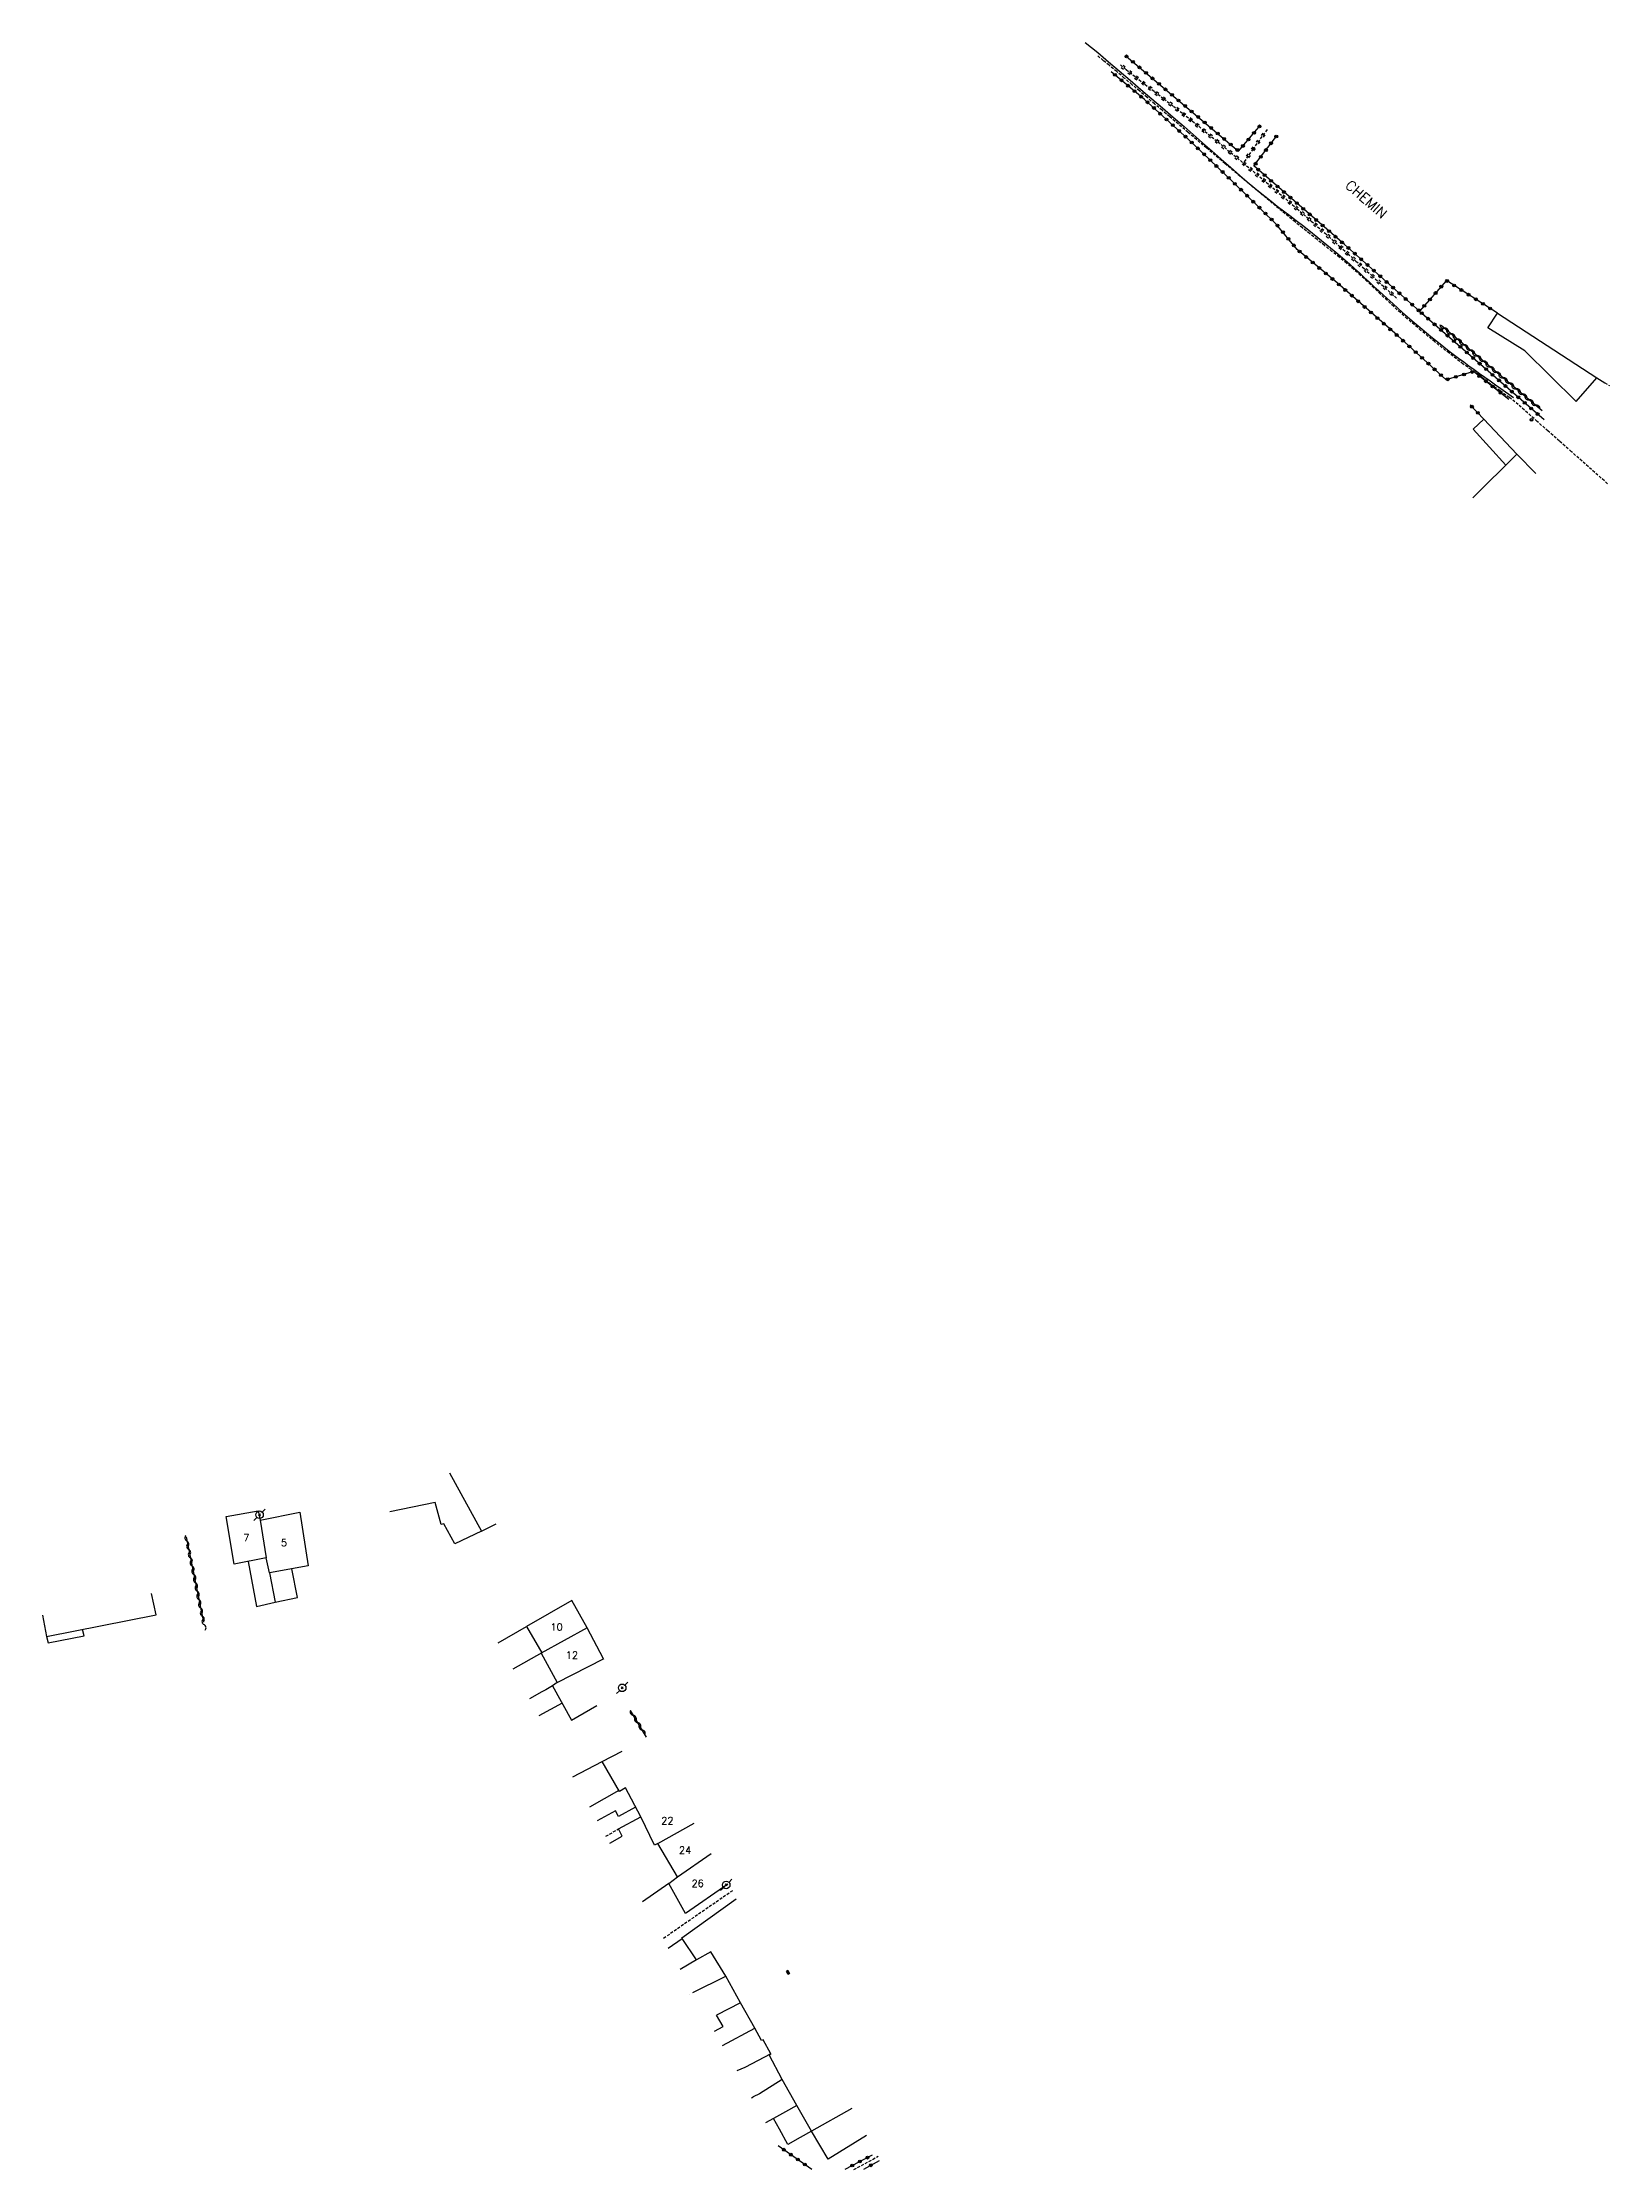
# Model space of a CAD drawing. Header units: millimetres. Extents: x 75126 to 76000, y 157000 to 157993.
# Drawn here: x 75141.1 to 75416.5, y 157000 to 157373.9 of the extents above; entities that cross this region are included whole.
import ezdxf
from ezdxf.enums import TextEntityAlignment as Align

# ---------------------------------------------------------------- set-up
doc = ezdxf.new("R2010")
doc.units = ezdxf.units.MM
doc.linetypes.add('DASHED', pattern=[0.75, 0.5, -0.25])
doc.layers.get('0').update_dxf_attribs({"linetype": 'CONTINUOUS'})
for name, color, linetype in [('W0014', 7, 'CONTINUOUS'), ('W0070', 7, 'DASHED'), ('W0101', 7, 'CONTINUOUS'), ('W0104', 1, 'CONTINUOUS'), ('W0112', 1, 'DASHED'), ('W0220', 5, 'DASHED'), ('W0310', 3, 'CONTINUOUS'), ('W0323', 7, 'CONTINUOUS'), ('W0401', 7, 'CONTINUOUS'), ('W0473', 7, 'CONTINUOUS'), ('W0989', 7, 'CONTINUOUS'), ('W0991', 7, 'CONTINUOUS'), ('W1102', 7, 'CONTINUOUS')]:
    doc.layers.add(name, color=color, linetype=linetype)
doc.styles.get("Standard").update_dxf_attribs({"font": 'romans.shx', "width": 0.85})

# ---------------------------------------------------------------- blocks, each defined once
blk = doc.blocks.new('T473')
for p, q in [((-0.166667, 0.166667), (0.166667, -0.166667)), ((-0.166667, -0.166667), (0.166667, 0.166667)), ((0.500001, 0.500001), (1.000002, 1.000002)), ((-1.000002, -1.000002), (-0.500001, -0.500001))]:
    blk.add_line(p, q)
blk.add_ellipse((0, 0), major_axis=(0.471405, 0.471405), ratio=1, start_param=5.4977871438, end_param=11.780972451)
blk = doc.blocks.new('t310o')
at = {"color": 0, "linetype": 'Continuous'}
for centre, start, end in [((-0.5, 0.38), 216.8699, 323.1304), ((0.5, -0.37), 36.8699, 143.1303)]:
    blk.add_arc(centre, 0.625, start, end, dxfattribs=at)
blk = doc.blocks.new('t323o')
at = {"color": 0, "linetype": 'Continuous'}
for radius in [0.25, 0.15]:
    blk.add_circle((0, 0), radius, dxfattribs=at)
blk = doc.blocks.new('t220o')
at = {"color": 0, "linetype": 'Continuous'}
for p, q in [((-0.25, 0.25), (0.25, 0.25)), ((-0.25, -0.25), (0.25, -0.25))]:
    blk.add_line(p, q, dxfattribs=at)
blk = doc.blocks.new('T401')
for p, q in [((-0.3, 0.3), (0, 0.3)), ((-0.3, -0.25), (-0.3, 0.3)), ((-0.3, 0.15), (0, 0.15)), ((-0.3, 0), (0, 0)), ((0, 0.3), (0, -0.25)), ((-0.3, -0.15), (0, -0.15)), ((-0.3, -0.25), (-0.3, -0.3)), ((-0.3, -0.3), (0, -0.3)), ((0, -0.3), (0, -0.25))]:
    blk.add_line(p, q)

msp = doc.modelspace()

# ---------------------------------------------------------------- linework, layer by layer
at = {"layer": 'W0014'}
msp.add_lwpolyline([(75324.34, 157373.91), (75324.34, 157373.91), (75326.56, 157372.18), (75328.45, 157370.54), (75330.34, 157368.91), (75332.23, 157367.29), (75334.13, 157365.66), (75336.03, 157364.03), (75337.92, 157362.4), (75339.81, 157360.77), (75341.71, 157359.14), (75343.34, 157357.72), (75344.97, 157356.28), (75346.6, 157354.85), (75348.23, 157353.41), (75349.86, 157351.98), (75351.5, 157350.55), (75353.15, 157349.15), (75354.82, 157347.76), (75355.91, 157346.88), (75357, 157346.02), (75358.11, 157345.17), (75359.21, 157344.32), (75360.32, 157343.48), (75361.43, 157342.64), (75362.53, 157341.79), (75363.62, 157340.92), (75365.23, 157339.64), (75366.82, 157338.35), (75368.4, 157337.05), (75369.96, 157335.72), (75370.83, 157334.95), (75371.69, 157334.18), (75372.54, 157333.4), (75373.38, 157332.61), (75374.23, 157331.82), (75375.07, 157331.03), (75375.92, 157330.25), (75376.78, 157329.48), (75378.45, 157327.97), (75380.13, 157326.46), (75381.82, 157324.97), (75383.54, 157323.51), (75385.11, 157322.21), (75386.71, 157320.93), (75388.31, 157319.67), (75389.94, 157318.43), (75390.86, 157317.75), (75391.79, 157317.07), (75392.72, 157316.4), (75393.66, 157315.74), (75394.59, 157315.07), (75395.53, 157314.41), (75396.46, 157313.74), (75397.39, 157313.06), (75399.61, 157311.51)], dxfattribs=at)
at = {"layer": 'W0070'}
for points in [[(75416.15, 157296.35), (75409.81, 157301.96), (75407.69, 157303.84), (75405.69, 157305.61), (75403.79, 157307.29), (75402.09, 157308.8), (75400.45, 157310.25), (75398.88, 157311.5), (75397.25, 157312.66), (75395.61, 157313.82), (75394.08, 157315.03), (75392.19, 157316.41), (75390.76, 157317.38), (75388.27, 157319.33), (75385.79, 157321.3), (75383.35, 157323.31), (75380.93, 157325.36), (75379.74, 157326.42), (75378.56, 157327.5), (75377.4, 157328.59), (75376.24, 157329.69), (75375.08, 157330.8), (75373.92, 157331.89), (75372.74, 157332.97), (75371.54, 157334.02), (75370.28, 157335.1), (75369, 157336.16), (75367.71, 157337.2), (75366.41, 157338.24), (75365.11, 157339.27), (75363.81, 157340.3), (75362.51, 157341.33), (75361.22, 157342.38), (75358.95, 157344.25), (75356.68, 157346.13), (75354.41, 157348.02), (75352.15, 157349.9), (75348.91, 157352.63), (75345.66, 157355.37), (75342.43, 157358.11), (75339.19, 157360.85), (75337.86, 157361.99), (75336.53, 157363.12), (75335.21, 157364.26), (75333.88, 157365.4), (75332.55, 157366.53), (75331.22, 157367.67), (75329.89, 157368.79), (75328.54, 157369.91), (75327.51, 157370.77), (75326.35, 157371.72)], [(75262.37, 157049.01), (75250.14, 157040.55)], [(75283.68, 157000), (75287.97, 157002.31)]]:
    msp.add_lwpolyline(points, dxfattribs=at)
at = {"layer": 'W0101'}
for points in [[(75392.44, 157293.88), (75400.2, 157301.54), (75403.52, 157298.14)], [(75393.32, 157294.75), (75393.32, 157294.75)], [(75212.64, 157122.44), (75218.22, 157112.2), (75220.85, 157113.52)], [(75173.39, 157114.76), (75178.97, 157115.77)], [(75178.97, 157115.77), (75179.32, 157114.15)], [(75180.41, 157107.5), (75174.8, 157106.39), (75173.39, 157114.76)], [(75179.32, 157114.15), (75186.3, 157115.55)], [(75186.3, 157115.55), (75187.79, 157106.09), (75180.96, 157104.86), (75180.41, 157107.5)], [(75141.1, 157097.46), (75141.78, 157093.68), (75161.05, 157097.5), (75160.26, 157101.26)], [(75234.14, 157100.01), (75226.13, 157095.46), (75228.86, 157090.84), (75228.72, 157090.74)], [(75236.8, 157095.19), (75234.14, 157100.01)], [(75239.69, 157089.77), (75236.8, 157095.19)], [(75228.72, 157090.74), (75231.57, 157085.62)], [(75239.74, 157089.64), (75239.69, 157089.77)], [(75231.57, 157085.62), (75231.56, 157085.62), (75230.7, 157085.03), (75234.05, 157078.99), (75238.5, 157081.58)], [(75243.56, 157067.07), (75242.49, 157066.45), (75239.43, 157071.73), (75242.94, 157073.54)], [(75246.22, 157061.97), (75243.56, 157067.07)], [(75249.23, 157057.31), (75248.67, 157057.02), (75246.22, 157061.97)], [(75252.67, 157051.42), (75249.23, 157057.31)], [(75261.56, 157050.18), (75254.09, 157045.02), (75251.15, 157050.29), (75252.67, 157051.42)], [(75258.57, 157038.28), (75258.56, 157038.28), (75256.03, 157036.88), (75253.5, 157040.6), (75253.44, 157040.73), (75263.02, 157047.56)], [(75261.19, 157033.96), (75258.57, 157038.28)], [(75263.76, 157029.29), (75261.19, 157033.96)], [(75266.31, 157024.83), (75263.76, 157029.29)], [(75269.07, 157020.35), (75267.74, 157022.79), (75267.48, 157022.69), (75266.31, 157024.83)], [(75271.07, 157015.79), (75268.78, 157020.16), (75269.07, 157020.35)], [(75273.66, 157011.22), (75271.07, 157015.79)], [(75283.33, 157010.74), (75276.22, 157006.73), (75273.66, 157011.22)]]:
    msp.add_lwpolyline(points, dxfattribs=at)
at = {"layer": 'W0104'}
for points in [[(75410.61, 157310.8), (75401.63, 157319.72), (75395.09, 157323.77), (75396.8, 157326.34), (75414.28, 157314.99)], [(75410.61, 157310.8), (75414.28, 157314.99), (75415.67, 157314.08)], [(75400.2, 157301.54), (75394.38, 157307.72), (75392.5, 157305.91), (75398.25, 157299.62)], [(75213.54, 157110.01), (75211.65, 157113.52), (75211.13, 157113.38), (75210.11, 157117.23), (75202.12, 157115.59)], [(75218.22, 157112.2), (75213.54, 157110.01)], [(75177.24, 157106.87), (75178.72, 157098.97), (75182, 157099.75), (75185.93, 157100.52), (75184.92, 157105.57)], [(75180.96, 157104.86), (75182, 157099.75)], [(75141.78, 157093.68), (75142.1, 157092.56), (75148.4, 157093.83), (75148.13, 157094.94)], [(75221.16, 157092.57), (75226.13, 157095.46)], [(75228.86, 157090.84), (75223.73, 157087.95)], [(75230.7, 157085.03), (75229.57, 157084.33), (75228.85, 157083.95), (75226.65, 157082.72)], [(75232.4, 157081.97), (75228.3, 157079.76)], [(75234.28, 157069.03), (75239.43, 157071.73)], [(75242.37, 157066.64), (75237.24, 157063.71)], [(75245.32, 157063.7), (75242.34, 157062.07), (75241.77, 157063.03), (75238.58, 157061.3)], [(75240.78, 157057.35), (75242.98, 157058.58), (75242.31, 157059.87), (75246.22, 157061.97)], [(75251.15, 157050.29), (75246.52, 157047.04)], [(75251.07, 157038.89), (75253.5, 157040.6)], [(75256.03, 157036.88), (75253.13, 157035.18)], [(75255.41, 157031.09), (75261.19, 157033.96)], [(75254.77, 157030.77), (75254.77, 157030.76)], [(75259.18, 157024.32), (75260.69, 157025.11), (75259.57, 157027.15)], [(75263.76, 157029.29), (75259.57, 157027.15)], [(75260.59, 157021.79), (75266.31, 157024.83)], [(75269.07, 157020.35), (75264.54, 157017.92), (75263.09, 157017.31)], [(75271.07, 157015.79), (75267.08, 157013.32), (75267.09, 157013.32), (75266.01, 157012.74)], [(75265.72, 157012.59), (75266.01, 157012.74)], [(75273.66, 157011.22), (75271.66, 157010.12), (75269.58, 157008.95)], [(75285.91, 157005.98), (75285.91, 157005.98), (75279.19, 157001.81), (75276.22, 157006.73), (75274.23, 157005.61), (75272.09, 157004.39), (75270.62, 157007.1), (75269.58, 157008.95), (75268.18, 157008.18)]]:
    msp.add_lwpolyline(points, dxfattribs=at)
at = {"layer": 'W0112'}
for points in [[(75415.64, 157314.08), (75416.48, 157313.59)], [(75240.11, 157058.57), (75242.31, 157059.87)]]:
    msp.add_lwpolyline(points, dxfattribs=at)
at = {"layer": 'W0220'}
for points in [[(75330.53, 157369.98), (75331.55, 157369.15), (75333.2, 157367.85), (75334.85, 157366.56), (75336.52, 157365.28), (75338.18, 157364), (75339.84, 157362.72), (75341.49, 157361.43), (75343.14, 157360.12), (75345.4, 157358.29), (75347.65, 157356.45), (75349.89, 157354.59), (75352.12, 157352.72)], [(75356.3, 157358.59), (75355.39, 157357.36), (75353.84, 157355.2), (75353.41, 157354.59), (75352.98, 157353.97), (75352.56, 157353.35), (75352.15, 157352.72)], [(75352.12, 157352.72), (75353.86, 157351.28), (75355.59, 157349.83), (75357.31, 157348.37), (75359.02, 157346.9), (75361.55, 157344.72), (75364.07, 157342.52), (75366.58, 157340.31), (75369.08, 157338.08), (75370.51, 157336.79), (75371.93, 157335.49), (75373.35, 157334.18), (75374.77, 157332.88), (75375.89, 157331.85), (75377.01, 157330.82), (75378.13, 157329.8), (75379.25, 157328.77)]]:
    msp.add_lwpolyline(points, dxfattribs=at)
at = {"layer": 'W0310'}
for points in [[(75404.66, 157309.17), (75386.88, 157324.16)], [(75166.32, 157111.24), (75169.39, 157096.19)], [(75247.23, 157075.98), (75244.43, 157080.66)]]:
    msp.add_lwpolyline(points, dxfattribs=at)
at = {"layer": 'W0323'}
for points in [[(75331.55, 157371.51), (75351.3, 157354.82), (75355.15, 157359.38)], [(75398.82, 157311.18), (75392.59, 157316.06), (75387.77, 157314.63), (75379.21, 157322.39), (75368.62, 157331.65), (75361.62, 157337.5), (75357.92, 157342), (75350.15, 157349.55), (75342.4, 157356.98), (75334.74, 157363.92), (75328.91, 157368.78)], [(75396.78, 157326.34), (75387.87, 157332.05), (75383.1, 157326.67), (75369.93, 157338.38), (75353.99, 157352.21), (75357.96, 157357.46)], [(75383.1, 157326.67), (75404.98, 157307.61)], [(75394.38, 157307.71), (75392.01, 157310.19)], [(75276.28, 157000), (75270.41, 157004.16)], [(75286.88, 157002.51), (75286.88, 157002.51), (75282.08, 157000)], [(75288.13, 157001.52), (75288.13, 157001.52), (75285.36, 157000)]]:
    msp.add_lwpolyline(points, dxfattribs=at)
at = {"layer": 'W1102'}
for points in [[(75179.32, 157114.15), (75180.41, 157107.5)], [(75236.8, 157095.19), (75228.72, 157090.74)], [(75231.57, 157085.62), (75239.69, 157089.77)], [(75249.21, 157057.3), (75255.63, 157060.9)], [(75252.67, 157051.42), (75258.58, 157055.55)]]:
    msp.add_lwpolyline(points, dxfattribs=at)

# ---------------------------------------------------------------- block references
at = {"layer": 'W0220'}
for p, rotation in [((75331.03, 157369.57), 320.9885398848448), ((75332.2, 157368.64), 321.635831125294), ((75333.38, 157367.71), 322.1050713679579), ((75334.56, 157366.79), 322.1050713679579), ((75335.75, 157365.87), 322.3962341982254), ((75336.94, 157364.96), 322.4693027460446), ((75338.13, 157364.04), 322.4693027460446), ((75339.32, 157363.12), 322.3242533876798), ((75340.5, 157362.2), 322.0010637673851), ((75341.68, 157361.28), 321.4997520979099), ((75342.86, 157360.35), 321.4997520979099), ((75344.02, 157359.4), 321.0333853533957), ((75345.19, 157358.46), 321.0333853533957), ((75346.35, 157357.51), 320.6757423700549), ((75347.51, 157356.56), 320.6757423700549), ((75348.67, 157355.6), 320.3181000038584), ((75349.82, 157354.65), 320.3181000038584), ((75353.84, 157355.2), 234.8183413106743), ((75354.71, 157356.42), 234.2495656840552), ((75355.59, 157357.63), 233.6796498534347), ((75350.97, 157353.68), 319.960458257781), ((75352.27, 157352.59), 320.3291582615227), ((75352.98, 157353.97), 236.0600538497003), ((75353.42, 157351.63), 320.3291582615227), ((75354.58, 157350.67), 320.041085965031), ((75355.72, 157349.71), 319.7530124913143), ((75356.87, 157348.74), 319.7530124913143), ((75358.01, 157347.77), 319.4649378403786), ((75359.15, 157346.79), 319.1798307086684), ((75360.29, 157345.81), 319.1798307086684), ((75361.42, 157344.83), 319.1798307086684), ((75362.55, 157343.85), 318.8946561096), ((75363.68, 157342.86), 318.8946561096), ((75364.81, 157341.87), 318.6021532452212), ((75365.93, 157340.88), 318.6021532452212), ((75367.06, 157339.88), 318.3023221423049), ((75368.18, 157338.89), 318.3023221423049), ((75369.3, 157337.89), 317.9085354475398), ((75370.41, 157336.88), 317.9085354475398), ((75371.52, 157335.87), 317.5197779935334), ((75372.62, 157334.85), 317.3626556681202), ((75373.72, 157333.84), 317.4371834374735), ((75374.83, 157332.82), 317.5137762801535), ((75375.94, 157331.81), 317.4964694717481), ((75377.04, 157330.8), 317.4791617723764), ((75378.15, 157329.78), 317.4618531829177)]:
    msp.add_blockref('t220o', p, dxfattribs=dict(at, rotation=rotation))
at = {"layer": 'W0310'}
for p, rotation in [((75387.46, 157323.67), 139.8812420971732), ((75388.6, 157322.71), 139.8812420971732), ((75389.75, 157321.74), 139.8812420971732), ((75390.9, 157320.77), 139.8812420971732), ((75392.05, 157319.81), 139.8812420971732), ((75393.19, 157318.84), 139.8812420971732), ((75394.34, 157317.87), 139.8812420971732), ((75395.49, 157316.91), 139.8812420971732), ((75396.63, 157315.94), 139.8812420971732), ((75397.78, 157314.97), 139.8812420971732), ((75398.93, 157314.01), 139.8812420971732), ((75400.07, 157313.04), 139.8812420971732), ((75401.22, 157312.07), 139.8812420971732), ((75402.37, 157311.11), 139.8812420971732), ((75403.52, 157310.14), 139.8812420971732), ((75166.47, 157110.48), 281.5376075163595), ((75166.77, 157109.01), 281.5376075163595), ((75167.07, 157107.54), 281.5376075163595), ((75167.37, 157106.07), 281.5376075163595), ((75167.67, 157104.6), 281.5376075163595), ((75167.97, 157103.13), 281.5376075163595), ((75168.27, 157101.66), 281.5376075163595), ((75168.57, 157100.19), 281.5376075163595), ((75168.87, 157098.72), 281.5376075163595), ((75169.17, 157097.25), 281.5376075163595), ((75169.47, 157095.78), 281.5376075163595), ((75244.92, 157079.84), 120.9114941744429), ((75245.69, 157078.56), 120.9114941744429), ((75246.46, 157077.27), 120.9114941744429)]:
    msp.add_blockref('t310o', p, dxfattribs=dict(at, rotation=rotation))
at = {"layer": 'W0323'}
for p, rotation in [((75331.59, 157371.48), 319.7989463094154), ((75332.73, 157370.51), 319.7989463094154), ((75333.88, 157369.54), 319.7989463094154), ((75329.57, 157368.23), 140.1568829777786), ((75330.72, 157367.27), 140.1568829777786), ((75331.87, 157366.31), 140.1568829777786), ((75335.03, 157368.57), 319.7989463094154), ((75336.17, 157367.6), 319.7989463094154), ((75337.32, 157366.64), 319.7989463094154), ((75333.02, 157365.35), 140.1568829777786), ((75334.17, 157364.39), 140.1568829777786), ((75335.3, 157363.4), 137.8463574137343), ((75336.42, 157362.4), 137.8463574137343), ((75338.46, 157365.67), 319.7989463094154), ((75339.61, 157364.7), 319.7989463094154), ((75340.75, 157363.73), 319.7989463094154), ((75341.9, 157362.76), 319.7989463094154), ((75337.53, 157361.39), 137.8463574137343), ((75338.64, 157360.38), 137.8463574137343), ((75339.75, 157359.38), 137.8463574137343), ((75340.86, 157358.37), 137.8463574137343), ((75343.05, 157361.79), 319.7989463094154), ((75344.19, 157360.83), 319.7989463094154), ((75345.34, 157359.86), 319.7989463094154), ((75346.48, 157358.89), 319.7989463094154), ((75354.98, 157359.17), 49.78703305107224), ((75341.98, 157357.36), 137.8463574137343), ((75343.07, 157356.34), 136.2379820160489), ((75344.15, 157355.3), 136.2379820160489), ((75347.63, 157357.92), 319.7989463094154), ((75348.77, 157356.95), 319.7989463094154), ((75349.92, 157355.98), 319.7989463094154), ((75351.07, 157355.02), 319.7989463094154), ((75352.07, 157355.73), 49.78703305107224), ((75353.04, 157356.87), 49.78703305107224), ((75354.01, 157358.02), 49.78703305107224), ((75356.11, 157355.01), 52.82435190812144), ((75357.01, 157356.2), 52.82435190812144), ((75357.92, 157357.4), 52.82435190812144), ((75345.24, 157354.26), 136.2379820160489), ((75346.32, 157353.22), 136.2379820160489), ((75347.4, 157352.19), 136.2379820160489), ((75348.49, 157351.15), 136.2379820160489), ((75354.29, 157352.61), 52.82435190812144), ((75354.74, 157351.56), 139.0625081865384), ((75355.2, 157353.81), 52.82435190812144), ((75349.57, 157350.11), 136.2379820160489), ((75350.65, 157349.07), 135.7933330492397), ((75351.73, 157348.03), 135.7933330492397), ((75355.87, 157350.58), 139.0625081865384), ((75357, 157349.59), 139.0625081865384), ((75358.14, 157348.61), 139.0625081865384), ((75359.27, 157347.63), 139.0625081865384), ((75352.8, 157346.98), 135.7933330492397), ((75353.88, 157345.93), 135.7933330492397), ((75354.95, 157344.89), 135.7933330492397), ((75356.03, 157343.84), 135.7933330492397), ((75360.4, 157346.65), 139.0625081865384), ((75361.54, 157345.66), 139.0625081865384), ((75362.67, 157344.68), 139.0625081865384), ((75363.8, 157343.7), 139.0625081865384), ((75357.1, 157342.8), 135.7933330492397), ((75358.15, 157341.72), 129.4028308346263), ((75359.1, 157340.56), 129.4028308346263), ((75364.94, 157342.71), 139.0625081865384), ((75366.07, 157341.73), 139.0625081865384), ((75367.2, 157340.75), 139.0625081865384), ((75368.34, 157339.77), 139.0625081865384), ((75360.05, 157339.4), 129.4028308346263), ((75361, 157338.25), 129.4028308346263), ((75362.03, 157337.16), 140.1357324742817), ((75363.18, 157336.2), 140.1357324742817), ((75369.47, 157338.78), 139.0625081865384), ((75370.59, 157337.79), 138.3661905942278), ((75371.72, 157336.8), 138.3661905942278), ((75364.33, 157335.23), 140.1357324742817), ((75365.48, 157334.27), 140.1357324742817), ((75366.63, 157333.31), 140.1357324742817), ((75367.78, 157332.35), 140.1357324742817), ((75372.84, 157335.8), 138.3661905942278), ((75373.96, 157334.8), 138.3661905942278), ((75375.08, 157333.81), 138.3661905942278), ((75376.2, 157332.81), 138.3661905942278), ((75368.93, 157331.38), 138.8255635550825), ((75370.06, 157330.39), 138.8255635550825), ((75371.19, 157329.41), 138.8255635550825), ((75372.32, 157328.42), 138.8255635550825), ((75377.32, 157331.81), 138.3661905942278), ((75378.44, 157330.82), 138.3661905942278), ((75379.56, 157329.82), 138.3661905942278), ((75380.68, 157328.82), 138.3661905942278), ((75384.94, 157328.74), 228.4194448392527), ((75385.93, 157329.87), 228.4194448392527), ((75386.93, 157330.99), 228.4194448392527), ((75387.94, 157332), 147.3236587317405), ((75389.2, 157331.2), 147.3236587317405), ((75390.46, 157330.39), 147.3236587317405), ((75391.73, 157329.58), 147.3236587317405), ((75392.99, 157328.77), 147.3236587317405), ((75373.45, 157327.43), 138.8255635550825), ((75374.57, 157326.44), 138.8255635550825), ((75375.7, 157325.46), 138.8255635550825), ((75381.81, 157327.83), 138.3661905942278), ((75382.93, 157326.83), 138.3661905942278), ((75383.49, 157326.33), 318.9470592724503), ((75383.94, 157327.62), 228.4194448392527), ((75384.62, 157325.35), 318.9470592724503), ((75394.25, 157327.96), 147.3236587317405), ((75395.51, 157327.15), 147.3236587317405), ((75376.83, 157324.47), 138.8255635550825), ((75377.96, 157323.48), 138.8255635550825), ((75379.09, 157322.49), 138.8255635550825), ((75380.2, 157321.49), 137.8010791169167), ((75385.75, 157324.36), 318.9470592724503), ((75386.89, 157323.38), 318.9470592724503), ((75388.02, 157322.39), 318.9470592724503), ((75389.15, 157321.4), 318.9470592724503), ((75381.31, 157320.48), 137.8010791169167), ((75382.43, 157319.47), 137.8010791169167), ((75383.54, 157318.47), 137.8010791169167), ((75384.65, 157317.46), 137.8010791169167), ((75390.28, 157320.42), 318.9470592724503), ((75391.41, 157319.43), 318.9470592724503), ((75392.54, 157318.45), 318.9470592724503), ((75393.67, 157317.46), 318.9470592724503), ((75385.76, 157316.45), 137.8010791169167), ((75386.87, 157315.44), 137.8010791169167), ((75388.05, 157314.71), 196.4942551646122), ((75389.48, 157315.14), 196.4942551646122), ((75390.92, 157315.56), 196.4942551646122), ((75392.36, 157315.99), 196.4942551646122), ((75393.58, 157315.28), 140.229070872929), ((75394.76, 157314.36), 140.229070872929), ((75394.8, 157316.48), 318.9470592724503), ((75395.93, 157315.49), 318.9470592724503), ((75395.94, 157313.43), 140.229070872929), ((75397.07, 157314.51), 318.9470592724503), ((75398.2, 157313.52), 318.9470592724503), ((75392.31, 157309.88), 133.6287574424171), ((75397.34, 157312.34), 140.229070872929), ((75399.33, 157312.54), 318.9470592724503), ((75400.46, 157311.55), 318.9470592724503), ((75401.59, 157310.57), 318.9470592724503), ((75393.35, 157308.8), 133.6287574424171), ((75402.72, 157309.58), 318.9470592724503), ((75402.78, 157307.58), 140.229070872929), ((75403.85, 157308.6), 318.9470592724503), ((75271.39, 157003.47), 144.6480961853923), ((75272.61, 157002.6), 144.6480961853923), ((75273.83, 157001.74), 144.6480961853923), ((75275.06, 157000.87), 144.6480961853923), ((75283.41, 157000.69), 207.5749325702304), ((75284.74, 157001.39), 207.5749325702304), ((75286.07, 157002.08), 207.5749325702304), ((75286.68, 157000.73), 208.906539776313)]:
    msp.add_blockref('t323o', p, dxfattribs=dict(at, rotation=rotation))
at = {"layer": 'W0401', "rotation": 209.132186140626}
msp.add_blockref('T401', (75271.99, 157034.56), dxfattribs=at)
at = {"layer": 'W0473'}
for p in [(75179.23, 157115.09), (75242.97, 157084.67), (75261.25, 157050.02)]:
    msp.add_blockref('T473', p, dxfattribs=at)

# ---------------------------------------------------------------- texts
at = {"layer": 'W0989'}
msp.add_text('CHEMIN', height=1.75, rotation=318.7136, dxfattribs=at).set_placement((75370.48, 157349.23), align=Align.MIDDLE_LEFT)
at = {"layer": 'W0991'}
for s, p in [('7', (75176.92, 157111.08)), ('5', (75183.55, 157110.2)), ('10', (75231.44, 157095.37)), ('12', (75234.13, 157090.41)), ('22', (75250.92, 157061.29)), ('24', (75254.03, 157056.13)), ('26', (75256.24, 157050.28))]:
    msp.add_text(s, height=1.25, dxfattribs=at).set_placement(p, align=Align.MIDDLE_CENTER)

doc.saveas('drawing.dxf')
